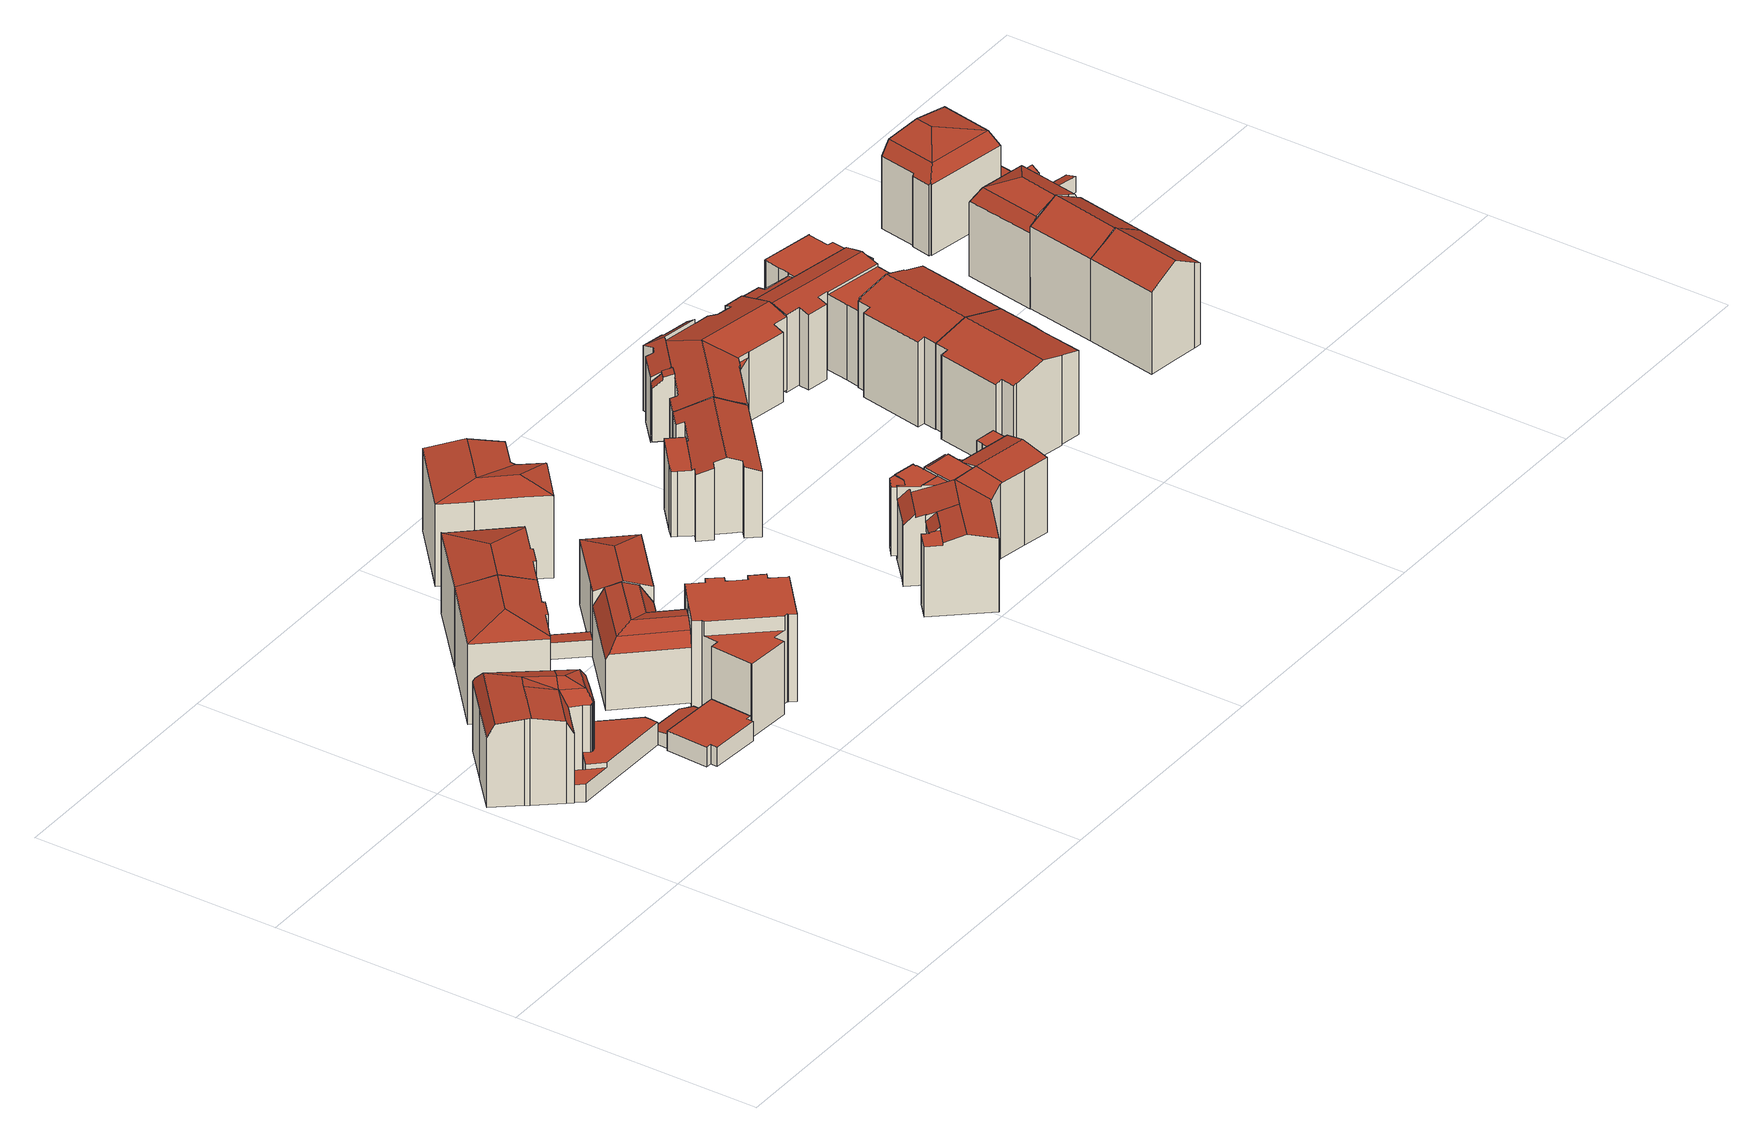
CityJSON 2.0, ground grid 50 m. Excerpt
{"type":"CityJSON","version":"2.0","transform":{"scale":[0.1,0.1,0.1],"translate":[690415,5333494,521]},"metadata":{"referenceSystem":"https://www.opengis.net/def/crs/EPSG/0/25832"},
"CityObjects":{
"building1":{"type":"Building","attributes":{"Gemeindeschluessel":"09162000","HoeheDach":"539.953","HoeheGrund":"521.938","Methode":"2000","NiedrigsteTraufeDesGebaeudes":"536.063","Geometrietyp2DReferenz":"3000","function":"31001_1000","roofType":"3100","measuredHeight":18.02,"storeysAboveGround":5},"geometry":[{"type":"MultiSurface","lod":"2","boundaries":[[[0,1,2,3,4]],[[0,4,5,6]],[[7,8,9,10]],[[11,12,13,14,15,16,1,0,6,17,18,19,20,7,10,21,22,23,24]],[[17,25,26,18]],[[27,28,4,3,29,30]],[[8,7,20,31]],[[14,32,33,15]],[[12,34,35,13]],[[2,36,33,32,37]],[[35,34,38,39,40,37,32]],[[5,4,28]],[[2,37,29,3]],[[41,42,40]],[[16,36,2,1]],[[43,44,45,46,9,41,40,39]],[[37,30,29]],[[30,47,48,27]],[[23,44,43,24]],[[10,9,46,21]],[[13,35,32,14]],[[27,49,50,26,25,28]],[[40,42,47,37]],[[31,20,19,50,49]],[[21,46,45,22]],[[11,38,34,12]],[[15,33,36,16]],[[17,6,5,28,25]],[[18,26,50,19]],[[42,41,48,47]],[[37,47,30]],[[8,31,49,27,48,41,9]],[[11,24,43,39,38]],[[22,45,44,23]]],"semantics":{"surfaces":[{"type":"WallSurface"},{"type":"GroundSurface"},{"type":"RoofSurface"}],"values":[0,0,0,1,0,2,0,0,0,2,2,2,2,2,0,2,2,2,0,0,0,2,2,0,0,0,0,0,0,2,2,2,0,0]}}]},
"building2":{"type":"Building","attributes":{"Gemeindeschluessel":"09162000","HoeheDach":"526.690","HoeheGrund":"521.970","Methode":"1000","NiedrigsteTraufeDesGebaeudes":"525.690","Geometrietyp2DReferenz":"3000","function":"31001_2000","roofType":"1000","measuredHeight":4.72,"storeysAboveGround":1},"geometry":[{"type":"MultiSurface","lod":"2","boundaries":[[[51,52,53,54]],[[55,56,52,51]],[[57,58,59,60]],[[61,62,63,64]],[[54,53,65,66,67,68]],[[64,63,69,70]],[[71,72,73,74]],[[75,76,58,57]],[[77,78,56,55]],[[65,53,52,56,78,69,63,62,79,59,58,76,80]],[[68,67,72,71]],[[66,65,80,81]],[[82,79,62,61]],[[70,69,78,77]],[[54,68,71,74,83,75,57,60,82,61,64,70,77,55,51]],[[83,81,80,76,75]],[[67,66,81,73,72]],[[74,73,81,83]],[[60,59,79,82]]],"semantics":{"surfaces":[{"type":"WallSurface"},{"type":"RoofSurface"},{"type":"GroundSurface"}],"values":[0,0,0,0,0,0,0,0,0,1,0,0,0,0,2,0,1,0,0]}}]},
"building3":{"type":"Building","attributes":{"Gemeindeschluessel":"09162000","HoeheDach":"525.710","HoeheGrund":"521.706","Methode":"2000","NiedrigsteTraufeDesGebaeudes":"525.710","Geometrietyp2DReferenz":"3000","function":"31001_2000","roofType":"1000","measuredHeight":4,"storeysAboveGround":1},"geometry":[{"type":"MultiSurface","lod":"2","boundaries":[[[84,85,86,87]],[[88,89,85,84]],[[90,91,92,86,85,89,93,94,95]],[[96,95,94,97]],[[98,90,95,96]],[[87,86,92,99]],[[100,93,89,88]],[[99,92,91,101]],[[97,94,93,100]],[[101,91,90,98]],[[96,97,100,88,84,87,99,101,98]]],"semantics":{"surfaces":[{"type":"WallSurface"},{"type":"RoofSurface"},{"type":"GroundSurface"}],"values":[0,0,1,0,0,0,0,0,0,0,2]}}]},
"building4":{"type":"Building","attributes":{"Gemeindeschluessel":"09162000","HoeheDach":"525.065","HoeheGrund":"522.144","Methode":"2000","NiedrigsteTraufeDesGebaeudes":"524.682","Geometrietyp2DReferenz":"3000","function":"31001_2000","roofType":"1000","measuredHeight":2.92,"storeysAboveGround":1},"geometry":[{"type":"MultiSurface","lod":"2","boundaries":[[[102,103,104,105]],[[106,107,108,109,102,105]],[[105,104,110,106]],[[107,111,112,108]],[[109,113,103,102]],[[106,110,111,107]],[[108,112,113,109]],[[104,103,113,112,111,110]]],"semantics":{"surfaces":[{"type":"WallSurface"},{"type":"GroundSurface"},{"type":"RoofSurface"}],"values":[0,1,0,0,0,0,0,2]}}]},
"building5":{"type":"Building","attributes":{"Gemeindeschluessel":"09162000","HoeheDach":"540.288","HoeheGrund":"521.890","Methode":"1000","NiedrigsteTraufeDesGebaeudes":"538.485","Geometrietyp2DReferenz":"3000","function":"31001_9998","roofType":"3200","measuredHeight":18.4,"storeysAboveGround":4},"geometry":[{"type":"MultiSurface","lod":"2","boundaries":[[[114,115,116,117,118,119,120,121,122,123]],[[123,124,125,114]],[[126,127,128,129]],[[114,125,130,115]],[[120,129,131,121]],[[119,126,129,120]],[[132,133,130,125,124,134,128,127]],[[128,134,131,129]],[[134,124,123,122,121,131]],[[115,130,133,116]],[[119,118,117,132,127,126]],[[116,133,132,117]]],"semantics":{"surfaces":[{"type":"GroundSurface"},{"type":"WallSurface"},{"type":"RoofSurface"}],"values":[0,1,2,1,1,1,2,2,1,1,1,1]}}]},
"building6":{"type":"Building","attributes":{"Gemeindeschluessel":"09162000","HoeheDach":"536.885","HoeheGrund":"521.790","Methode":"2000","NiedrigsteTraufeDesGebaeudes":"532.136","Geometrietyp2DReferenz":"3000","function":"31001_1000","roofType":"3100","measuredHeight":15.1,"storeysAboveGround":3},"geometry":[{"type":"MultiSurface","lod":"2","boundaries":[[[135,136,137,138,139]],[[140,141,142,143]],[[144,145,146,147]],[[148,135,139,149,150,151]],[[141,146,145,152,142]],[[151,150,142,152]],[[153,154,147,146,141,140,155]],[[155,140,143,156]],[[157,158,137,136]],[[148,151,152,145,144]],[[158,159,160,156,138,137]],[[156,143,149,139,138]],[[157,136,135,148,144,147,154,161]],[[154,153,160,159,161]],[[155,156,160,153]],[[158,157,161,159]],[[143,142,150,149]]],"semantics":{"surfaces":[{"type":"WallSurface"},{"type":"RoofSurface"},{"type":"GroundSurface"}],"values":[0,1,0,0,1,1,0,1,0,0,1,1,2,0,1,0,1]}}]},
"building7":{"type":"Building","attributes":{"Gemeindeschluessel":"09162000","HoeheDach":"539.610","HoeheGrund":"521.400","Methode":"2000","NiedrigsteTraufeDesGebaeudes":"536.590","Geometrietyp2DReferenz":"3000","function":"31001_1000","roofType":"1000","measuredHeight":18.21,"storeysAboveGround":6},"geometry":[{"type":"MultiSurface","lod":"2","boundaries":[[[162,163,164,165,166,167,168,169,170,171,172,173,174,175,176,177,178,179,180,181,182,183,184]],[[185,186,187,188]],[[189,175,174,190]],[[190,174,173,191]],[[192,181,180,193]],[[194,179,178,195]],[[196,177,176,197]],[[198,168,167,199]],[[200,201,202,203]],[[204,170,169,205]],[[206,171,170,204]],[[201,207,196,197,208,187,186,202]],[[209,163,162,210]],[[203,202,186,185]],[[211,200,203,185,188,212,189,190,191,213,206,204,205,198,199,214,215,216,209,210,217,218,219,192,193,194,195]],[[211,195,178,177,196,207]],[[218,183,182,219]],[[169,168,198,205]],[[164,163,209,216]],[[213,172,171,206]],[[217,184,183,218]],[[214,166,165,215]],[[167,166,214,199]],[[215,165,164,216]],[[162,184,217,210]],[[191,173,172,213]],[[219,182,181,192]],[[188,187,208,212]],[[189,212,208,197,176,175]],[[211,207,201,200]],[[193,180,179,194]]],"semantics":{"surfaces":[{"type":"RoofSurface"},{"type":"WallSurface"},{"type":"GroundSurface"}],"values":[0,1,1,1,1,1,1,1,1,1,1,0,1,1,2,1,1,1,1,1,1,1,1,1,1,1,1,1,1,1,1]}}]},
"building8":{"type":"Building","attributes":{"Gemeindeschluessel":"09162000","HoeheDach":"525.319","HoeheGrund":"521.890","Methode":"1000","NiedrigsteTraufeDesGebaeudes":"525.042","Geometrietyp2DReferenz":"3000","function":"31001_2000","roofType":"1000","measuredHeight":3.43},"geometry":[{"type":"MultiSurface","lod":"2","boundaries":[[[220,221,222,223]],[[223,222,224,225,226]],[[123,226,225,227]],[[224,222,221,228,227,225]],[[220,123,227,228,221]],[[220,223,226,123]]],"semantics":{"surfaces":[{"type":"WallSurface"},{"type":"RoofSurface"},{"type":"GroundSurface"}],"values":[0,1,0,0,2,0]}}]},
"building9":{"type":"Building","attributes":{"Gemeindeschluessel":"09162000","HoeheDach":"540.372","HoeheGrund":"521.660","Methode":"1000","NiedrigsteTraufeDesGebaeudes":"538.429","Geometrietyp2DReferenz":"3000","function":"31001_9998","roofType":"3200","measuredHeight":18.71,"storeysAboveGround":4},"geometry":[{"type":"MultiSurface","lod":"2","boundaries":[[[229,230,231,232]],[[124,233,234,235,231,230,236,237,238]],[[239,240,241,242,243,244]],[[245,246,244,243]],[[247,229,232,248,249,250,251,252,245,243,242,241]],[[248,235,234,249]],[[249,234,233,250]],[[252,251,124,238,246,245]],[[229,247,241,240,236,230]],[[250,233,124,251]],[[232,231,235,248]],[[238,237,239,244,246]],[[236,240,239,237]]],"semantics":{"surfaces":[{"type":"WallSurface"},{"type":"RoofSurface"},{"type":"GroundSurface"}],"values":[0,1,0,0,2,0,0,0,0,0,0,1,1]}}]},
"building10":{"type":"Building","attributes":{"Gemeindeschluessel":"09162000","HoeheDach":"537.070","HoeheGrund":"521.850","Methode":"2000","NiedrigsteTraufeDesGebaeudes":"535.393","Geometrietyp2DReferenz":"3000","function":"31001_9998","roofType":"3200","measuredHeight":15.22,"storeysAboveGround":3},"geometry":[{"type":"MultiSurface","lod":"2","boundaries":[[[253,254,255,256,257,220]],[[258,259,255,254]],[[254,253,220,221,260,258]],[[220,257,261,221]],[[255,259,262,256]],[[259,263,262]],[[221,261,263,260]],[[260,263,259,258]],[[256,262,263,261,257]]],"semantics":{"surfaces":[{"type":"WallSurface"},{"type":"GroundSurface"},{"type":"RoofSurface"}],"values":[0,0,1,0,2,2,0,0,2]}}]},
"building11":{"type":"Building","attributes":{"Gemeindeschluessel":"09162000","HoeheDach":"540.192","HoeheGrund":"521.760","Methode":"2000","NiedrigsteTraufeDesGebaeudes":"538.839","Geometrietyp2DReferenz":"3000","function":"31001_9998","roofType":"3200","measuredHeight":18.43,"storeysAboveGround":4},"geometry":[{"type":"MultiSurface","lod":"2","boundaries":[[[264,265,266,267,268,269,270]],[[271,272,273,274,275,276,277,278]],[[279,265,264,280]],[[281,278,277,282,283,284]],[[285,273,272,268,267]],[[274,273,285,286]],[[269,287,288,289,290,270]],[[283,282,277,276,275,274,286,291,292,279,280,293,294,295,296,297]],[[280,264,270,293]],[[270,290,289,295,294,293]],[[288,298,297,296,295,289]],[[292,291,286,285,267,266,265,279]],[[268,272,271,278,269]],[[297,298,284,283]],[[278,281,284,298,288,287,269]]],"semantics":{"surfaces":[{"type":"RoofSurface"},{"type":"WallSurface"},{"type":"GroundSurface"}],"values":[0,1,1,1,0,1,0,2,1,1,1,1,0,1,0]}}]},
"building12":{"type":"Building","attributes":{"Gemeindeschluessel":"09162000","HoeheDach":"536.650","HoeheGrund":"522.439","Methode":"1000","NiedrigsteTraufeDesGebaeudes":"536.650","Geometrietyp2DReferenz":"3000","function":"51009_1610","roofType":"1000","measuredHeight":14.21},"geometry":[{"type":"MultiSurface","lod":"2","boundaries":[[[299,300,301,302,303,304,305]],[[304,306,307,305]],[[299,308,309,300]],[[305,307,308,299]],[[301,310,311,302]],[[307,306,312,311,310,309,308]],[[303,312,306,304]],[[302,311,312,303]],[[300,309,310,301]]],"semantics":{"surfaces":[{"type":"GroundSurface"},{"type":"WallSurface"},{"type":"RoofSurface"}],"values":[0,1,1,1,1,2,1,1,1]}}]},
"building13":{"type":"Building","attributes":{"Gemeindeschluessel":"09162000","HoeheDach":"538.024","HoeheGrund":"521.532","Methode":"2000","NiedrigsteTraufeDesGebaeudes":"534.078","Geometrietyp2DReferenz":"3000","function":"31001_1000","roofType":"2100","measuredHeight":16.49,"storeysAboveGround":5},"geometry":[{"type":"MultiSurface","lod":"2","boundaries":[[[313,314,315,316,317]],[[318,319,320,321]],[[322,323,324,325]],[[326,327,328,329]],[[330,331,323,322]],[[332,333,334,335]],[[336,337,338,339,340]],[[340,339,341,334,333]],[[342,343,344]],[[345,346,347,348]],[[314,313,318,321,349,350,345,348,351,352,353,354,355,356,357,330,322,325,358,359,360,361,362,363,364,365,332,335]],[[366,363,362,367]],[[344,343,368,369]],[[370,371,372,373]],[[352,374,375,353]],[[376,320,319,317,316,377,342,378]],[[321,320,376,349]],[[356,379,380,357]],[[350,381,346,345]],[[362,361,382,383,384,367]],[[378,342,344,369,385]],[[366,367,384,386,387,388]],[[389,390,391,392,324,323,331,380,379,393,394,395]],[[396,377,339,397]],[[398,396,399,400]],[[389,395,401,371,370,402,403]],[[350,349,376,378,385,404,381]],[[397,339,338]],[[354,394,393,355]],[[357,380,331,330]],[[359,358,405,329,328,406]],[[363,366,388,364]],[[372,371,401,375,374]],[[389,403,400,390]],[[364,388,387,336,340,333,332,365]],[[343,407,408]],[[329,405,409,391,326]],[[352,351,410,373,372,374]],[[411,386,384,383]],[[316,315,341,339,377]],[[397,338,412,413,406,328,327,399,396]],[[336,387,386,411,414,337]],[[414,411,383,382,415,416]],[[402,398,400,403]],[[313,317,319,318]],[[354,353,375,401,395,394]],[[391,390,400,399,327,326]],[[409,392,391]],[[404,417,418,419,347,346,381]],[[370,373,410,407,343,342,377,402]],[[355,393,379,356]],[[418,368,343,408,420]],[[337,412,338]],[[416,413,412,337,414]],[[360,415,382,361]],[[402,377,396,398]],[[420,419,418]],[[314,335,334,341,315]],[[358,325,324,392,409,405]],[[360,359,406,413,416,415]],[[351,348,347,419,420,408,407,410]],[[417,369,368,418]],[[404,385,369,417]]],"semantics":{"surfaces":[{"type":"WallSurface"},{"type":"RoofSurface"},{"type":"GroundSurface"}],"values":[0,0,0,0,0,0,1,1,0,0,2,0,0,0,0,1,0,0,0,0,1,1,1,0,0,0,0,0,0,0,0,0,1,0,0,0,1,0,0,1,1,0,1,1,0,0,0,0,1,1,0,1,0,0,0,0,0,0,0,0,0,0,0]}}]},
"building14":{"type":"Building","attributes":{"Gemeindeschluessel":"09162000","HoeheDach":"538.201","HoeheGrund":"522.450","Methode":"2000","NiedrigsteTraufeDesGebaeudes":"535.654","Geometrietyp2DReferenz":"3000","function":"31001_1000","roofType":"3100","measuredHeight":15.75,"storeysAboveGround":5},"geometry":[{"type":"MultiSurface","lod":"2","boundaries":[[[421,422,423,424,425,426,427]],[[428,429,430,431]],[[432,433,434,435]],[[431,430,423,422]],[[427,426,436,437]],[[438,439,440,441,442,443,444,445,428,431,422,421,427,437,446,447,448,449,450,451,452,432,435,453,454,455]],[[441,440,439,456,457,458]],[[437,436,459,446]],[[460,461,462,449,448,447,463]],[[445,464,429,428]],[[438,465,456,439]],[[455,466,465,438]],[[467,468,466,455,454,453,435,434]],[[429,464,469,470,468,467,434,433,471,472,473,462,461,474,424,423,430]],[[444,443,475,469,464,445]],[[446,459,463,447]],[[452,451,472,471,433,432]],[[441,458,476,442]],[[461,460,474]],[[426,425,474,460,463,459,436]],[[462,473,472,451,450,449]],[[425,424,474]],[[475,476,458,457,456,465,466,468,470,469]],[[442,476,475,443]]],"semantics":{"surfaces":[{"type":"WallSurface"},{"type":"GroundSurface"},{"type":"RoofSurface"}],"values":[0,0,0,0,0,1,0,0,0,0,0,0,0,2,0,0,0,0,0,2,0,0,2,0]}}]},
"building15":{"type":"Building","attributes":{"Gemeindeschluessel":"09162000","HoeheDach":"536.840","HoeheGrund":"523.118","Methode":"2000","NiedrigsteTraufeDesGebaeudes":"534.084","Geometrietyp2DReferenz":"3000","function":"51009_1610","roofType":"2100","measuredHeight":13.72},"geometry":[{"type":"MultiSurface","lod":"2","boundaries":[[[477,478,479,480]],[[481,482,483,484]],[[482,478,477,483]],[[484,485,486,481]],[[481,486,487,479,478,482]],[[488,487,486,485]],[[488,480,479,487]],[[483,477,480,488,485,484]]],"semantics":{"surfaces":[{"type":"RoofSurface"},{"type":"GroundSurface"},{"type":"WallSurface"}],"values":[0,1,2,2,2,0,2,2]}}]},
"building16":{"type":"Building","attributes":{"Gemeindeschluessel":"09162000","HoeheDach":"537.971","HoeheGrund":"521.650","Methode":"2000","NiedrigsteTraufeDesGebaeudes":"535.047","Geometrietyp2DReferenz":"3000","function":"31001_1000","roofType":"3100","measuredHeight":16.32,"storeysAboveGround":5},"geometry":[{"type":"MultiSurface","lod":"2","boundaries":[[[489,490,491,492]],[[493,494,495,496,497,498]],[[499,500,501]],[[502,503,504,505,506,507]],[[508,509,510,511]],[[512,513,514,515,516,517]],[[518,519,520,521]],[[522,523,524,525,526,527]],[[505,504,528,529]],[[530,531,532,533]],[[534,535,490,489]],[[536,537,538,513,512,539,540,541,542,543,544,518,521]],[[545,520,510,509,546,547,532,531]],[[515,514,548,549,550,516]],[[551,552,553,536,521,554,528,504,503,502,555,556,434]],[[557,558,491,490,535,559,538,537,536]],[[541,540,560,561,562,542]],[[563,559,535,534]],[[564,529,528,554,545,531,530]],[[499,558,557,500]],[[555,502,507,565,566,556]],[[522,527,567,568]],[[569,544,543,570]],[[500,557,571,501]],[[572,434,556,566]],[[573,574,568,567,552,551,434,572]],[[570,543,542,562]],[[533,532,547,575]],[[576,577,563,534,489,492,578,579,524,523,522,568,574,573,572,566,565,507,506,505,529,564,530,533,575,580,508,511,495,494,493,581,582,569,570,562,561,560,583,584,550,549,548]],[[567,527,526,525,571,557,536,553,552]],[[493,498,585,581]],[[512,517,539]],[[521,520,545,554]],[[559,563,577,576,548,514,513,538]],[[547,546,509,508,580,575]],[[520,519,585,498,497,496,510]],[[496,495,511,510]],[[518,544,569,582,581,585,519]],[[540,539,517,516,550,584,583,560]],[[524,579,578,492,491,558,499,501,571,525]]],"semantics":{"surfaces":[{"type":"WallSurface"},{"type":"RoofSurface"},{"type":"GroundSurface"}],"values":[0,0,1,0,0,1,0,0,0,0,0,1,1,0,1,1,0,0,0,0,0,0,0,0,0,0,0,0,2,1,0,1,0,0,0,1,0,0,0,0]}}]},
"building17":{"type":"Building","attributes":{"Gemeindeschluessel":"09162000","HoeheDach":"541.265","HoeheGrund":"521.480","Methode":"1000","NiedrigsteTraufeDesGebaeudes":"538.907","Geometrietyp2DReferenz":"3000","function":"31001_1000","roofType":"3100","measuredHeight":19.79,"storeysAboveGround":5},"geometry":[{"type":"MultiSurface","lod":"2","boundaries":[[[586,587,588,589]],[[590,591,587,586]],[[592,593,594,595]],[[596,597,598,599]],[[592,595,600,601,602,603,604,605,596,599,590,586,589,606,607,608]],[[589,588,609,606]],[[603,602,610,611,612,604]],[[605,613,597,596]],[[595,594,614,600]],[[615,616,608,607,606,609]],[[610,617,614,594,593,616,615,611]],[[608,616,593,592]],[[601,617,610,602]],[[598,597,613,612,611,615,609,588,587,591]],[[600,614,617,601]],[[599,598,591,590]],[[604,612,613,605]]],"semantics":{"surfaces":[{"type":"WallSurface"},{"type":"GroundSurface"},{"type":"RoofSurface"}],"values":[0,0,0,0,1,0,0,0,0,0,2,0,0,2,0,0,0]}}]},
"building18":{"type":"Building","attributes":{"Gemeindeschluessel":"09162000","HoeheDach":"541.285","HoeheGrund":"521.420","Methode":"1000","NiedrigsteTraufeDesGebaeudes":"538.926","Geometrietyp2DReferenz":"3000","function":"31001_1000","roofType":"3100","measuredHeight":19.86,"storeysAboveGround":5},"geometry":[{"type":"MultiSurface","lod":"2","boundaries":[[[616,618,619,620,621,622,623,615]],[[624,609,625,626]],[[623,622,627,628,629,630]],[[631,632,633,634]],[[634,633,635,636]],[[637,621,620,638]],[[626,625,639,640]],[[625,609,615,623,630,635,633,632,641,639]],[[642,643,644,645,624,626,640,646,631,634,636,629,628,627,637,638]],[[640,639,641,646]],[[643,642,638,620,619,618]],[[643,618,616,644]],[[646,641,632,631]],[[645,644,616,615,609,624]],[[636,635,630,629]],[[627,622,621,637]]],"semantics":{"surfaces":[{"type":"RoofSurface"},{"type":"WallSurface"},{"type":"GroundSurface"}],"values":[0,1,1,1,1,1,1,0,2,1,1,1,1,1,1,1]}}]},
"building19":{"type":"Building","attributes":{"Gemeindeschluessel":"09162000","HoeheDach":"537.973","HoeheGrund":"521.130","Methode":"2000","NiedrigsteTraufeDesGebaeudes":"535.842","Geometrietyp2DReferenz":"3000","function":"31001_1000","roofType":"3100","measuredHeight":16.84,"storeysAboveGround":5},"geometry":[{"type":"MultiSurface","lod":"2","boundaries":[[[647,648,649,650]],[[651,652,653,654]],[[655,656,657,658]],[[659,660,657,656,661,662,663,664,665,666,667,668,669,670,671]],[[672,673,674,675]],[[676,666,665,677]],[[678,679,680,681]],[[682,683,684,685]],[[686,687,688,689,690,691,692,680,679,693,694,695,684,683]],[[696,697,664,663,662,698]],[[699,700,701,702,703,704,647,650,705,672,675,706,707,697,696,698,708,655,658,709,710,711,712,713,714,651,654,715,716,717,718,678,681,719,720,721,722,723]],[[675,674,724,706]],[[669,668,725,726,727,728,670]],[[655,708,698,662,661,656]],[[723,688,687,699]],[[719,692,691,720]],[[657,660,659,710,709,658]],[[705,729,673,672]],[[681,680,692,719]],[[676,648,647,704,703,702,701,725,668,667,666]],[[701,700,699,687,686,726,725]],[[724,677,665,664,697,707,706]],[[650,649,729,705]],[[710,659,671,711]],[[714,730,652,651]],[[673,729,649,648,676,677,724,674]],[[722,689,688,723]],[[722,721,720,691,690,689]],[[718,693,679,678]],[[685,684,695,716,715,654,653]],[[695,694,693,718,717,716]],[[682,685,653,652,730,731]],[[727,726,686,683,682,731,728]],[[671,670,728,731,730,714,713,712,711]]],"semantics":{"surfaces":[{"type":"WallSurface"},{"type":"RoofSurface"},{"type":"GroundSurface"}],"values":[0,0,0,1,0,0,0,0,1,0,2,0,1,0,0,0,0,0,0,0,0,0,0,0,0,1,0,0,0,0,0,1,0,0]}}]},
"building20":{"type":"Building","attributes":{"Gemeindeschluessel":"09162000","HoeheDach":"537.432","HoeheGrund":"521.538","Methode":"2000","NiedrigsteTraufeDesGebaeudes":"536.463","Geometrietyp2DReferenz":"3000","function":"51009_1610","roofType":"2100","measuredHeight":15.89},"geometry":[{"type":"MultiSurface","lod":"2","boundaries":[[[732,733,734,735]],[[736,733,732,737]],[[737,732,735,738]],[[738,735,734,739]],[[738,739,736,737]],[[739,734,733,736]]],"semantics":{"surfaces":[{"type":"RoofSurface"},{"type":"WallSurface"},{"type":"GroundSurface"}],"values":[0,1,1,1,2,1]}}]},
"building21":{"type":"Building","attributes":{"Gemeindeschluessel":"09162000","HoeheDach":"541.838","HoeheGrund":"521.300","Methode":"1000","NiedrigsteTraufeDesGebaeudes":"538.241","Geometrietyp2DReferenz":"3000","function":"31001_1000","roofType":"3100","measuredHeight":20.54,"storeysAboveGround":5},"geometry":[{"type":"MultiSurface","lod":"2","boundaries":[[[740,741,742,743]],[[744,745,746,747,748,749]],[[743,750,751,752,753,754,748,747,746,755,740]],[[756,742,741,757,745,744,758]],[[759,760,753,752]],[[758,744,749,761,760,759]],[[743,742,756,750]],[[755,757,741,740]],[[751,750,756,758,759,752]],[[746,745,757,755]],[[761,749,748,754,753,760]]],"semantics":{"surfaces":[{"type":"WallSurface"},{"type":"GroundSurface"},{"type":"RoofSurface"}],"values":[0,0,1,2,0,2,0,0,0,0,0]}}]},
"building22":{"type":"Building","attributes":{"Gemeindeschluessel":"09162000","HoeheDach":"541.804","HoeheGrund":"521.280","Methode":"1000","NiedrigsteTraufeDesGebaeudes":"538.264","Geometrietyp2DReferenz":"3000","function":"31001_1000","roofType":"3100","measuredHeight":20.52,"storeysAboveGround":5},"geometry":[{"type":"MultiSurface","lod":"2","boundaries":[[[762,763,741,740]],[[764,765,763,762]],[[766,767,768,769,770,771]],[[745,757,741,763,765,767,766,772]],[[755,757,745,746]],[[773,746,745,772,749,748]],[[740,755,746,773,748,753,774,775,770,769,768,764,762]],[[768,767,765,764]],[[740,741,757,755]],[[760,776,774,753]],[[777,771,770,775,774,776]],[[748,749,760,753]],[[749,772,766,771,777,776,760]]],"semantics":{"surfaces":[{"type":"WallSurface"},{"type":"RoofSurface"},{"type":"GroundSurface"}],"values":[0,0,0,1,0,0,2,0,0,0,0,0,1]}}]},
"building23":{"type":"Building","attributes":{"Gemeindeschluessel":"09162000","HoeheDach":"541.725","HoeheGrund":"521.240","Methode":"2000","NiedrigsteTraufeDesGebaeudes":"536.402","Geometrietyp2DReferenz":"3000","function":"31001_1000","roofType":"3200","measuredHeight":20.48,"storeysAboveGround":5},"geometry":[{"type":"MultiSurface","lod":"2","boundaries":[[[778,779,780,781]],[[782,783,784,785]],[[786,787,778,781,788]],[[786,788,789,790]],[[782,791,792,793,783]],[[794,790,789,795,796]],[[789,788,781,780,797,795]],[[797,780,785]],[[793,794,796,784,783]],[[791,782,785,780,779]],[[787,786,790,794,793,792,798]],[[791,779,798,792]],[[778,787,798,779]],[[796,795,797,785,784]]],"semantics":{"surfaces":[{"type":"RoofSurface"},{"type":"WallSurface"},{"type":"GroundSurface"}],"values":[0,0,1,1,1,1,0,0,1,0,2,1,1,0]}}]},
"building24":{"type":"Building","attributes":{"Gemeindeschluessel":"09162000","HoeheDach":"524.410","HoeheGrund":"521.292","Methode":"2000","NiedrigsteTraufeDesGebaeudes":"524.410","Geometrietyp2DReferenz":"3000","function":"31001_2523","roofType":"1000","measuredHeight":3.12,"storeysAboveGround":1},"geometry":[{"type":"MultiSurface","lod":"2","boundaries":[[[799,800,801,802,803,804]],[[805,800,799,806]],[[807,801,800,805]],[[808,802,801,807]],[[809,810,808,807,805,806]],[[809,804,803,810]],[[810,803,802,808]],[[806,799,804,809]]],"semantics":{"surfaces":[{"type":"RoofSurface"},{"type":"WallSurface"},{"type":"GroundSurface"}],"values":[0,1,1,1,2,1,1,1]}}]},
"building25":{"type":"Building","attributes":{"Gemeindeschluessel":"09162000","HoeheDach":"539.928","HoeheGrund":"521.296","Methode":"2000","NiedrigsteTraufeDesGebaeudes":"535.859","Geometrietyp2DReferenz":"3000","function":"31001_2000","roofType":"3200","measuredHeight":18.63,"storeysAboveGround":5},"geometry":[{"type":"MultiSurface","lod":"2","boundaries":[[[811,812,813,814]],[[815,816,817]],[[818,813,812,819,815]],[[811,820,821,822,823,819,812]],[[824,825,826,818]],[[827,828,829,817,822,821,830]],[[831,830,821,820]],[[815,819,823,816]],[[825,824,829,832]],[[827,833,834,828]],[[818,815,817,829,824]],[[833,827,830,831]],[[816,823,822,817]],[[834,832,829,828]],[[818,826,814,813]],[[826,825,832,834,833,831,820,811,814]]],"semantics":{"surfaces":[{"type":"WallSurface"},{"type":"RoofSurface"},{"type":"GroundSurface"}],"values":[0,1,1,0,0,1,0,1,0,0,1,0,1,0,0,2]}}]},
"building26":{"type":"Building","attributes":{"Gemeindeschluessel":"09162000","HoeheDach":"524.630","HoeheGrund":"521.312","Methode":"2000","NiedrigsteTraufeDesGebaeudes":"523.916","Geometrietyp2DReferenz":"3000","function":"31001_2000","roofType":"2100","measuredHeight":3.32,"storeysAboveGround":1},"geometry":[{"type":"MultiSurface","lod":"2","boundaries":[[[835,836,837,838]],[[839,840,841,842]],[[842,835,838,843,844,845,839]],[[842,841,836,835]],[[840,846,847,848,837,836,841]],[[838,837,848,843]],[[843,848,847,844]],[[845,846,840,839]],[[844,847,846,845]]],"semantics":{"surfaces":[{"type":"WallSurface"},{"type":"GroundSurface"},{"type":"RoofSurface"}],"values":[0,0,1,0,2,0,0,0,0]}}]},
"building27":{"type":"Building","attributes":{"Gemeindeschluessel":"09162000","HoeheDach":"525.320","HoeheGrund":"521.353","Methode":"2000","NiedrigsteTraufeDesGebaeudes":"524.175","Geometrietyp2DReferenz":"3000","function":"31001_2000","roofType":"2100","measuredHeight":3.97,"storeysAboveGround":1},"geometry":[{"type":"MultiSurface","lod":"2","boundaries":[[[849,850,851,852,853]],[[854,855,856,857]],[[858,859,860,861]],[[862,863,853,852]],[[863,864,865,849,853]],[[855,854,851,850]],[[861,860,866,867]],[[863,862,868,864]],[[855,850,849,865,866,860,859,869,856]],[[851,854,857,870,858,861,867,868,862,852]],[[857,856,869,870]],[[870,869,859,858]],[[865,864,868,867,866]]],"semantics":{"surfaces":[{"type":"WallSurface"},{"type":"RoofSurface"},{"type":"GroundSurface"}],"values":[0,0,0,0,1,0,0,0,1,2,0,0,0]}}]}
},
"vertices":[
[51,341,9],[90,292,9],[90,292,180],[52,340,189],[51,341,189],[45,348,188],[45,348,9],[219,413,9],[219,413,158],[260,366,153],[260,366,9],[191,306,9],[188,307,9],[179,318,9],[161,336,9],[133,312,9],[99,282,9],[4,400,9],[70,459,9],[136,518,9],[223,416,9],[227,334,9],[200,308,9],[197,307,9],[194,306,9],[4,400,153],[70,459,153],[134,495,180],[13,388,180],[126,405,190],[149,426,189],[223,416,151],[161,336,153],[133,312,153],[188,307,154],[179,318,154],[99,282,153],[163,357,180],[191,306,157],[193,306,159],[194,322,180],[236,363,180],[196,366,189],[194,306,157],[197,307,154],[200,308,153],[227,334,153],[186,377,189],[209,398,180],[138,514,160],[136,518,153],
[329,277,10],[329,277,57],[328,262,57],[328,262,10],[329,289,10],[329,289,57],[188,307,10],[188,307,57],[191,306,57],[191,306,10],[197,307,10],[197,307,57],[200,308,57],[200,308,10],[176,265,57],[176,265,47],[112,266,47],[112,266,10],[227,334,57],[227,334,10],[99,282,10],[99,282,47],[133,312,47],[133,312,10],[179,318,10],[179,318,57],[260,366,10],[260,366,57],[194,306,57],[150,292,57],[150,292,47],[194,306,10],[150,292,10],
[446,149,7],[446,149,47],[435,149,47],[435,149,7],[452,234,7],[452,234,47],[334,156,47],[333,142,47],[434,135,47],[425,236,47],[327,242,47],[322,157,47],[322,157,7],[327,242,7],[334,156,7],[434,135,7],[425,236,7],[333,142,7],
[426,254,11],[426,254,39],[425,236,41],[425,236,11],[327,242,11],[328,262,11],[329,277,11],[408,272,11],[327,242,41],[328,262,38],[329,277,37],[408,272,37],
[378,537,9],[382,533,9],[352,506,9],[348,510,9],[298,466,9],[293,462,9],[198,570,9],[334,689,9],[384,633,9],[430,582,9],[430,582,176],[378,537,176],[293,462,175],[298,466,176],[304,563,193],[198,570,175],[382,533,175],[334,689,175],[348,510,176],[352,506,175],[384,633,193],
[511,323,8],[548,354,8],[548,354,121],[531,340,150],[511,323,157],[528,472,159],[508,494,150],[394,392,150],[439,392,159],[369,398,8],[369,398,113],[494,510,113],[494,510,8],[471,289,8],[506,319,159],[481,298,150],[471,289,123],[373,394,123],[565,431,111],[565,431,8],[548,449,150],[484,392,150],[550,356,8],[550,356,117],[520,391,115],[521,392,112],[520,391,8],
[654,255,186],[632,280,186],[623,272,186],[609,288,186],[596,303,186],[605,311,186],[583,336,186],[574,328,186],[550,356,186],[548,354,186],[511,323,186],[471,289,186],[461,281,186],[472,268,186],[472,263,186],[564,157,186],[571,157,186],[571,155,186],[581,143,186],[591,152,186],[669,219,186],[668,220,186],[645,247,186],[446,149,4],[446,149,156],[452,234,156],[452,234,4],[472,268,4],[461,281,4],[471,289,4],[591,152,4],[581,143,4],[571,155,4],[571,157,4],[564,157,156],[472,263,156],[583,336,4],[605,311,4],[535,139,4],[535,139,156],[446,145,156],[446,145,4],[550,356,4],[574,328,4],[548,354,4],[536,160,156],[470,233,156],[632,280,4],[654,255,4],[536,160,4],[470,233,4],[511,323,4],[596,303,4],[609,288,4],[623,272,4],[645,247,4],[668,220,4],[669,219,4],
[494,510,9],[517,530,9],[517,530,40],[494,510,43],[505,542,40],[451,601,41],[430,582,43],[451,601,9],[505,542,9],
[505,647,7],[505,647,176],[509,643,174],[509,643,7],[451,601,176],[475,621,176],[479,617,174],[554,690,176],[456,696,194],[384,633,194],[462,802,174],[558,694,174],[558,694,7],[462,802,7],[462,803,7],[462,803,174],[334,689,7],[334,689,174],[554,690,7],[479,617,7],[475,621,7],[451,601,7],[430,582,7],[384,633,7],
[529,470,9],[565,431,9],[565,431,144],[529,470,161],[494,510,144],[687,539,9],[687,539,144],[615,618,9],[517,530,144],[611,543,161],[615,618,144],
[568,806,178],[569,807,179],[627,741,179],[659,703,179],[665,775,192],[614,833,192],[524,857,178],[704,809,179],[736,770,179],[737,769,178],[737,769,8],[736,770,8],[704,809,8],[703,810,8],[703,810,179],[569,807,8],[568,806,8],[703,812,179],[703,812,8],[703,822,8],[703,822,180],[660,702,178],[660,702,8],[654,868,192],[706,914,192],[655,972,178],[603,926,178],[659,703,8],[627,741,8],[524,857,8],[603,926,8],[655,972,8],[706,914,8],[750,864,8],[750,864,180],
[1034,253,14],[1056,271,14],[1069,269,14],[1065,246,14],[1053,236,14],[1043,247,14],[1041,245,14],[1043,247,156],[1041,245,156],[1034,253,156],[1056,271,156],[1069,269,156],[1065,246,156],[1053,236,156],
[1093,85,5],[1142,99,5],[1142,99,160],[1098,87,156],[1093,85,157],[1029,30,5],[1029,30,157],[1007,11,157],[1007,11,5],[1114,261,5],[1114,261,157],[1112,254,157],[1112,254,5],[1111,236,158],[1111,236,162],[1164,228,162],[1164,228,158],[1069,269,5],[1069,269,157],[1256,78,5],[1256,78,160],[1202,88,160],[1202,88,5],[1274,173,161],[1161,194,161],[1160,189,162],[1154,157,170],[1267,136,170],[1149,98,160],[1040,114,170],[1014,145,157],[1014,145,156],[951,134,5],[951,134,150],[961,123,150],[961,123,5],[1005,9,5],[920,107,5],[1004,160,5],[978,190,5],[994,203,5],[1041,245,5],[1043,247,5],[1053,236,5],[1065,246,5],[1167,244,5],[1164,224,5],[1195,219,5],[1203,205,5],[1236,199,5],[1239,213,5],[1280,206,5],[1260,100,5],[1239,213,155],[1236,199,155],[978,113,157],[978,113,156],[1053,227,145],[1053,227,153],[992,174,153],[992,174,145],[978,190,131],[994,203,131],[1005,9,157],[1098,164,170],[969,51,170],[1053,236,157],[1065,246,157],[920,107,150],[1203,205,137],[1235,199,137],[1235,199,155],[942,82,156],[1232,181,155],[1274,173,155],[1280,206,155],[1065,210,157],[1105,204,157],[1111,237,157],[1114,254,157],[1043,247,157],[1041,245,157],[1040,244,157],[1098,164,162],[1154,157,162],[1098,164,159],[1105,204,162],[1105,204,159],[1040,244,131],[1078,191,159],[1065,210,159],[942,82,150],[1167,244,141],[1164,224,162],[1002,159,151],[1002,159,138],[1114,254,139],[1004,160,151],[1232,181,137],[1161,194,162],[1167,224,162],[1161,194,137],[1195,219,137],[1167,224,137],[978,113,150],[972,118,150],[963,125,150],[963,125,138],
[894,572,14],[897,569,14],[897,569,152],[894,572,150],[894,572,149],[878,591,149],[878,591,14],[904,533,14],[904,533,163],[883,557,152],[883,557,14],[998,677,14],[998,677,147],[1029,704,147],[1029,704,14],[870,600,149],[870,600,14],[1113,604,14],[1091,585,14],[1040,541,14],[959,470,14],[938,494,14],[952,506,14],[933,527,14],[918,545,14],[884,613,14],[937,659,14],[961,631,14],[964,628,14],[965,628,14],[1008,665,14],[1005,669,14],[1036,696,14],[1076,651,14],[1115,606,14],[1091,585,150],[1040,541,150],[959,470,150],[884,613,151],[961,631,160],[961,631,150],[964,628,152],[937,659,160],[918,545,163],[1113,604,150],[1115,606,150],[1036,696,150],[1076,651,172],[933,527,172],[1001,586,172],[1005,669,150],[1008,665,152],[965,628,152],[903,580,150],[952,506,162],[938,494,162],
[1114,757,158],[1129,771,158],[1116,785,153],[1101,772,153],[1104,800,21],[1129,771,21],[1114,757,21],[1088,786,21],[1088,786,131],[1104,800,131],[1116,785,148],[1101,772,148],
[1335,680,6],[1335,680,151],[1252,695,151],[1252,695,6],[1222,850,6],[1223,856,6],[1223,857,6],[1223,857,141],[1223,856,142],[1222,850,146],[1251,695,140],[1226,700,140],[1208,684,140],[1070,720,151],[1079,727,152],[1114,757,152],[1114,757,6],[1079,727,6],[1070,720,6],[1174,843,6],[1174,843,148],[1179,866,141],[1179,866,6],[1350,808,151],[1389,801,151],[1389,803,150],[1352,809,150],[1349,810,150],[1348,808,151],[1273,822,151],[1273,822,159],[1199,835,159],[1199,835,151],[1116,607,6],[1139,627,6],[1202,682,6],[1202,682,152],[1139,627,152],[1116,607,152],[1129,771,152],[1129,771,6],[1104,800,6],[1104,800,141],[1153,843,141],[1153,843,6],[1339,702,6],[1339,702,157],[1213,767,170],[1288,754,170],[1377,737,170],[1348,805,152],[1346,795,155],[1338,797,155],[1314,801,155],[1304,816,151],[1273,821,151],[1127,773,159],[1172,840,148],[1163,832,148],[1389,803,6],[1352,809,6],[1349,810,6],[1038,694,151],[1077,649,170],[1151,713,170],[1127,773,151],[1069,721,151],[1060,731,147],[1226,700,151],[1251,695,151],[1370,696,157],[1346,795,6],[1338,797,6],[1314,801,6],[1370,696,6],[1127,773,6],[1069,721,6],[1060,731,6],[1115,606,152],[1115,606,6],[1273,821,6],[1304,816,6],[1208,684,151],[1029,704,6],[1038,694,6],[1077,649,6],[1163,832,6],[1389,801,6],[1377,737,6],[1251,695,6],[1208,684,6],[1172,840,6],[1276,840,6],[1273,822,6],[1348,805,6],[1348,808,6],[1276,840,146],
[1394,391,5],[1394,391,179],[1409,388,183],[1409,388,5],[1370,262,5],[1370,262,179],[1557,307,5],[1557,307,179],[1552,283,179],[1552,283,5],[1380,231,5],[1380,231,183],[1385,259,183],[1385,259,5],[1538,202,5],[1494,210,5],[1494,208,5],[1451,216,5],[1385,228,5],[1386,230,5],[1414,416,5],[1485,403,5],[1571,387,5],[1414,416,183],[1494,208,191],[1451,216,203],[1385,228,185],[1386,230,185],[1538,202,179],[1485,403,203],[1571,387,179],[1494,210,191],
[1586,468,179],[1591,491,179],[1605,572,179],[1562,580,191],[1562,582,191],[1520,590,203],[1414,416,4],[1419,443,183],[1419,443,4],[1562,582,4],[1520,590,4],[1454,602,4],[1454,602,185],[1443,572,4],[1443,572,183],[1448,600,183],[1448,600,4],[1454,599,185],[1454,599,4],[1562,580,4],[1605,572,4],[1404,446,179],[1404,446,4],[1428,575,179],[1591,491,4],[1586,468,4],[1571,387,4],[1485,403,4],[1428,575,4],
[1587,647,1],[1587,647,157],[1582,622,157],[1582,622,1],[1430,795,1],[1430,795,148],[1427,780,152],[1427,780,1],[1441,661,1],[1441,661,157],[1397,669,157],[1397,669,1],[1401,691,162],[1400,688,162],[1444,680,162],[1445,682,162],[1467,678,162],[1468,678,162],[1468,676,162],[1588,654,162],[1592,678,167],[1595,691,170],[1473,713,170],[1376,731,170],[1370,696,162],[1562,582,1],[1562,582,157],[1454,602,157],[1454,602,1],[1588,654,157],[1468,676,157],[1495,824,1],[1495,824,157],[1496,827,157],[1496,827,1],[1480,750,156],[1480,750,157],[1484,770,157],[1484,770,152],[1601,728,157],[1603,735,157],[1607,760,157],[1595,763,157],[1596,765,157],[1603,805,157],[1604,807,157],[1490,795,157],[1488,785,157],[1485,770,157],[1467,678,1],[1468,678,1],[1445,682,1],[1603,735,1],[1601,728,1],[1597,704,1],[1595,691,1],[1592,678,1],[1588,654,1],[1570,624,1],[1460,631,1],[1468,676,1],[1444,680,1],[1400,688,1],[1401,691,1],[1370,696,1],[1376,731,1],[1383,768,1],[1389,803,1],[1484,770,1],[1485,770,1],[1488,785,1],[1490,795,1],[1604,807,1],[1603,805,1],[1596,765,1],[1595,763,1],[1607,760,1],[1460,631,157],[1597,704,167],[1601,728,162],[1480,750,162],[1383,768,162],[1570,624,157],[1389,803,148],[1383,768,156],
[1606,676,155],[1610,701,155],[1597,704,164],[1592,678,164],[1610,701,5],[1606,676,5],[1592,678,5],[1597,704,5],
[1915,329,3],[1915,329,173],[1889,186,172],[1889,186,3],[1854,339,208],[1855,338,207],[1855,338,3],[1854,339,3],[1824,343,3],[1824,343,191],[1874,188,3],[1827,195,3],[1765,204,3],[1792,349,3],[1806,346,3],[1886,333,3],[1874,188,181],[1886,333,189],[1827,195,208],[1765,204,173],[1792,349,173],[1806,346,181],
[1941,470,3],[1941,470,173],[1912,475,3],[1912,475,189],[1880,481,208],[1882,481,207],[1882,481,3],[1880,481,3],[1851,486,3],[1851,486,191],[1853,339,208],[1853,339,3],[1818,492,3],[1842,488,3],[1818,492,173],[1842,488,186],
[1941,469,154],[1967,614,154],[1951,599,186],[1928,472,186],[1843,635,157],[1818,492,159],[1833,490,186],[1856,616,186],[1912,475,2],[1941,469,2],[1912,475,193],[1882,480,207],[1882,480,2],[1843,636,154],[1843,636,2],[1818,492,2],[1851,486,2],[1880,481,207],[1851,486,194],[1895,560,207],[1967,614,2],
[1971,637,34],[1976,661,34],[1976,663,34],[1935,670,34],[1935,669,34],[1930,644,34],[1976,661,3],[1971,637,3],[1976,663,3],[1935,670,3],[1930,644,3],[1935,669,3],
[2049,813,3],[2049,813,149],[2049,811,149],[2049,811,3],[2015,712,180],[1960,792,189],[1878,736,180],[2027,694,149],[2035,816,180],[1881,843,3],[1881,843,153],[1898,840,180],[1966,828,189],[1859,724,149],[1859,724,3],[2027,694,3],[1864,767,149],[1856,727,149],[1859,726,153],[1867,766,153],[1867,766,3],[1859,726,3],[1864,767,3],[1856,727,3],
[2054,671,3],[2054,671,29],[2102,662,29],[2102,662,3],[2075,646,3],[2075,646,36],[2051,650,36],[2051,650,3],[2149,653,3],[2164,650,3],[2160,628,3],[2160,628,36],[2164,650,29],[2149,653,29],
[2063,703,33],[2060,703,32],[2060,703,4],[2138,689,4],[2138,689,33],[2064,722,4],[2064,722,32],[2071,767,32],[2071,767,4],[2117,799,4],[2117,799,43],[2110,764,43],[2110,764,4],[2141,705,4],[2141,705,42],[2101,712,42],[2101,714,43],[2101,715,43],[2101,715,4],[2101,712,4],[2079,806,32],[2079,806,4]
]}
